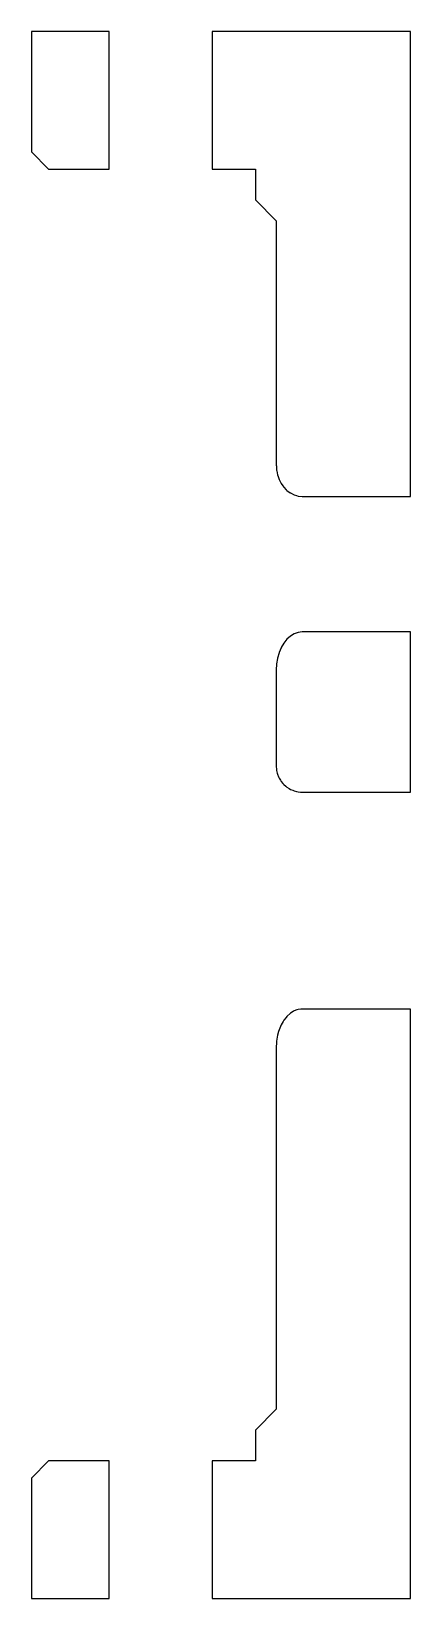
# Model space of a CAD drawing. Header units: metres. Extents: x 0 to 47.5, y 0 to 45.5.
# Drawn here: x 0 to 11, y 0 to 45.5 of the extents above.
import ezdxf

# ---------------------------------------------------------------- set-up
doc = ezdxf.new("R2010")
doc.units = ezdxf.units.M

msp = doc.modelspace()

# ---------------------------------------------------------------- linework, layer by layer
for p, q in [((2.25273, 45.5), (0, 45.5)), ((0, 45.5), (0, 42)), ((2.25273, 41.5), (2.25273, 45.5)), ((11, 45.5), (5.24335, 45.5)), ((5.24335, 45.5), (5.24335, 41.5)), ((11, 31.9973), (11, 45.5)), ((0, 42), (0.5, 41.5)), ((0.5, 41.5), (2.25273, 41.5)), ((5.24335, 41.5), (6.5, 41.5)), ((6.5, 41.5), (6.5, 40.6041)), ((6.5, 40.6041), (7.10409, 40)), ((7.10409, 40), (7.10409, 32.8975)), ((7.10409, 32.8975), (7.10495, 32.8856)), ((7.10495, 32.8856), (7.11332, 32.7582)), ((7.11332, 32.7582), (7.11725, 32.7387)), ((7.11725, 32.7387), (7.14079, 32.6213)), ((7.14079, 32.6213), (7.15462, 32.5813)), ((7.15462, 32.5813), (7.18583, 32.4911)), ((7.18583, 32.4911), (7.21483, 32.4345)), ((7.21483, 32.4345), (7.24732, 32.371)), ((7.24732, 32.371), (7.29534, 32.3037)), ((7.29534, 32.3037), (7.32376, 32.2639)), ((7.32376, 32.2639), (7.39256, 32.1935)), ((7.39256, 32.1935), (7.41325, 32.1724)), ((7.41325, 32.1724), (7.50208, 32.1072)), ((7.50208, 32.1072), (7.51359, 32.0988)), ((7.51359, 32.0988), (7.61922, 32.0464)), ((7.61922, 32.0464), (7.62232, 32.0448)), ((7.62232, 32.0448), (7.68505, 32.0268)), ((7.68505, 32.0268), (7.73676, 32.0099)), ((7.73676, 32.0099), (7.73982, 32.0095)), ((7.73982, 32.0095), (7.85409, 31.9973)), ((7.85409, 31.9973), (11, 31.9973)), ((7.41086, 27.8516), (7.32376, 27.7428)), ((7.41325, 27.8546), (7.41086, 27.8516)), ((7.51124, 27.9425), (7.41325, 27.8546)), ((7.51359, 27.9446), (7.51124, 27.9425)), ((7.62004, 28.0091), (7.51359, 27.9446)), ((7.62232, 28.0105), (7.62004, 28.0091)), ((7.73453, 28.0499), (7.62232, 28.0105)), ((7.73676, 28.0507), (7.73453, 28.0499)), ((7.85409, 28.0642), (7.73676, 28.0507)), ((11, 28.0642), (7.85409, 28.0642)), ((11, 23.4127), (11, 28.0642)), ((7.14079, 27.3059), (7.1395, 27.2981)), ((7.18398, 27.4585), (7.14079, 27.3059)), ((7.18583, 27.465), (7.18398, 27.4585)), ((7.24513, 27.6066), (7.18583, 27.465)), ((7.24732, 27.6119), (7.24513, 27.6066)), ((7.3214, 27.7388), (7.24732, 27.6119)), ((7.32376, 27.7428), (7.3214, 27.7388)), ((7.11283, 27.1294), (7.10409, 26.9668)), ((7.10409, 26.9668), (7.10409, 24.1622)), ((7.11332, 27.1385), (7.11283, 27.1294)), ((7.1395, 27.2981), (7.11332, 27.1385)), ((7.10409, 24.1622), (7.11039, 24.0821)), ((7.11039, 24.0821), (7.11332, 24.045)), ((7.11332, 24.045), (7.13181, 23.968)), ((7.13181, 23.968), (7.14079, 23.9306)), ((7.14079, 23.9306), (7.17062, 23.8586)), ((7.17062, 23.8586), (7.18583, 23.8219)), ((7.18583, 23.8219), (7.22589, 23.7566)), ((7.22589, 23.7566), (7.24732, 23.7217)), ((7.24732, 23.7217), (7.29629, 23.6644)), ((7.29629, 23.6644), (7.32376, 23.6322)), ((7.32376, 23.6322), (7.38017, 23.5841)), ((7.38017, 23.5841), (7.41325, 23.5558)), ((7.41325, 23.5558), (7.47556, 23.5177)), ((7.47556, 23.5177), (7.51359, 23.4944)), ((7.51359, 23.4944), (7.58024, 23.4668)), ((7.58024, 23.4668), (7.62232, 23.4494)), ((7.62232, 23.4494), (7.69176, 23.4327)), ((7.69176, 23.4327), (7.73676, 23.4219)), ((7.73676, 23.4219), (7.80748, 23.4164)), ((7.80748, 23.4164), (7.85409, 23.4127)), ((7.85409, 23.4127), (11, 23.4127)), ((7.38589, 16.8705), (7.32376, 16.7928)), ((7.41325, 16.9047), (7.38589, 16.8705)), ((7.51359, 16.9946), (7.41325, 16.9047)), ((7.59043, 17.0412), (7.51359, 16.9946)), ((7.62232, 17.0605), (7.59043, 17.0412)), ((7.7036, 17.0891), (7.62232, 17.0605)), ((7.73676, 17.1007), (7.7036, 17.0891)), ((7.82027, 17.1103), (7.73676, 17.1007)), ((7.85409, 17.1142), (7.82027, 17.1103)), ((11, 17.1142), (7.85409, 17.1142)), ((11, 0), (11, 17.1142)), ((7.17072, 16.4617), (7.14079, 16.356)), ((7.18583, 16.5151), (7.17072, 16.4617)), ((7.22737, 16.6142), (7.18583, 16.5151)), ((7.24732, 16.6619), (7.22737, 16.6142)), ((7.29972, 16.7516), (7.24732, 16.6619)), ((7.32376, 16.7928), (7.29972, 16.7516)), ((7.11, 16.1267), (7.10409, 16.0169)), ((7.10409, 16.0169), (7.10409, 5.5)), ((7.11332, 16.1885), (7.11, 16.1267)), ((7.13125, 16.2978), (7.11332, 16.1885)), ((7.14079, 16.356), (7.13125, 16.2978)), ((7.10409, 5.5), (6.5, 4.89591)), ((6.5, 4.89591), (6.5, 4)), ((0.5, 4), (0, 3.5)), ((2.25273, 4), (0.5, 4)), ((2.25273, 0), (2.25273, 4)), ((6.5, 4), (5.24335, 4)), ((5.24335, 4), (5.24335, 0)), ((0, 3.5), (0, 0)), ((0, 0), (2.25273, 0)), ((5.24335, 0), (11, 0))]:
    msp.add_line(p, q)

doc.saveas('drawing.dxf')
